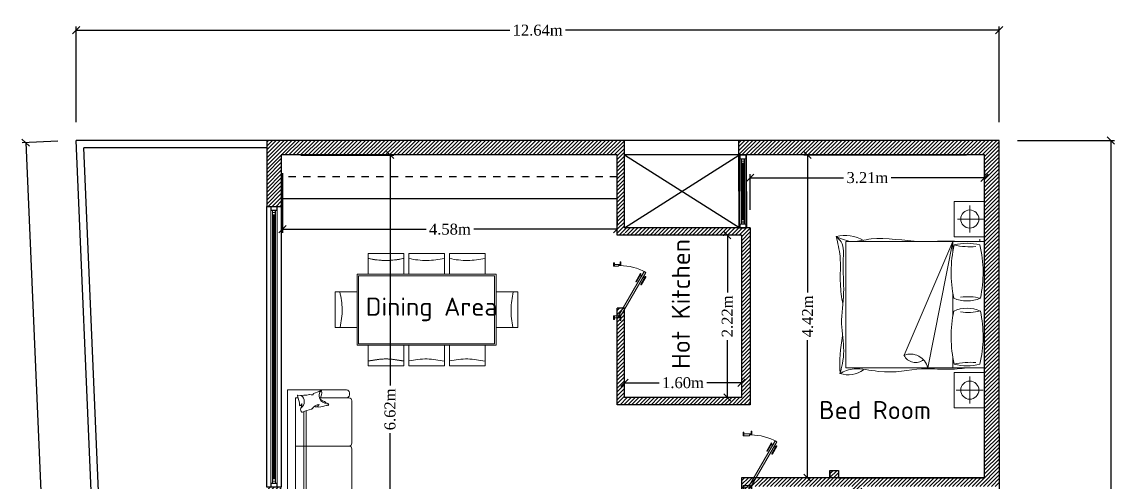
# Model space of a CAD drawing. Header units: millimetres. Extents: x 860 to 1444, y -43 to 267.
# Drawn here: x 1316.19 to 1331.21, y 260.27 to 266.57 of the extents above; entities that cross this region are included whole.
import ezdxf

# ---------------------------------------------------------------- set-up
doc = ezdxf.new("R2010")
doc.units = ezdxf.units.MM
doc.header["$MEASUREMENT"] = 0
doc.linetypes.add('VW-01 Strichlinie kurz', pattern=[0.15748, 0.07874, -0.07874])
for name, color, linetype, lineweight in [('Doors Ari', 251, 'Continuous', 5), ('furniture', 251, 'Continuous', 5), ('Furniture Ari', 252, 'Continuous', 9), ('Furnitures', 251, 'Continuous', 5), ('WALL', 7, 'Continuous', 30), ('Window', 7, 'Continuous', 15)]:
    doc.layers.add(name, color=color, linetype=linetype, lineweight=lineweight)
doc.layers.add('Text1', color=7, linetype='Continuous')
doc.styles.add('Ari', font='isocpeur.ttf', dxfattribs={"height": 0.15})
doc.styles.add('Ari CENTER', font='times.ttf', dxfattribs={"height": 0.15})
doc.dimstyles.new('Ari New', dxfattribs={"dimtxt": 0.15, "dimasz": 0.1, "dimexe": 0.05, "dimexo": 0.25, "dimgap": 0.05, "dimtad": 0, "dimtoh": 1, "dimzin": 0, "dimdsep": 46, "dimtxsty": 'Ari CENTER', "dimblk": 'OBLIQUE', "dimcen": 0.09, "dimclrd": 251, "dimclre": 251, "dimclrt": 12, "dimadec": 0, "dimazin": 0, "dimtfac": 1, "dimtofl": 0, "dimtmove": 0, "dimatfit": 3, "dimldrblk": 'NONE', "dimfxl": 0, "dimtolj": 1, "dimtzin": 0, "dimarcsym": 0})

# ---------------------------------------------------------------- blocks, each defined once
blk = doc.blocks.new('*U363')
at = {"layer": 'Window', "color": 253, "lineweight": 5}
for p, q in [((2038.612, 2452.286), (2038.612, 2448.548)), ((2038.696, 2452.286), (2038.696, 2448.548))]:
    blk.add_line(p, q, dxfattribs=at)
at = {"layer": 'Window', "color": 251, "lineweight": 5}
for p, q in [((2038.639, 2452.219), (2038.666, 2452.225)), ((2038.64, 2448.615), (2038.667, 2448.608))]:
    blk.add_line(p, q, dxfattribs=at)
at = {"layer": 'Window', "linetype": 'Continuous', "lineweight": 5}
for points in [[(2038.696, 2452.286), (2038.696, 2452.339), (2038.612, 2452.339), (2038.612, 2452.286)], [(2038.635, 2452.257), (2038.635, 2452.257), (2038.635, 2452.284), (2038.671, 2452.284), (2038.671, 2452.257)], [(2038.671, 2452.256), (2038.671, 2452.256), (2038.671, 2452.256), (2038.671, 2452.256), (2038.671, 2452.227), (2038.671, 2452.227), (2038.635, 2452.227), (2038.635, 2452.227), (2038.635, 2452.256), (2038.635, 2452.227), (2038.635, 2452.256), (2038.635, 2452.256), (2038.635, 2452.256), (2038.635, 2452.256), (2038.635, 2452.256), (2038.635, 2452.256), (2038.671, 2452.256), (2038.671, 2452.256), (2038.671, 2452.256), (2038.671, 2452.256)], [(2038.666, 2452.219), (2038.639, 2452.219), (2038.639, 2452.225), (2038.666, 2452.225)], [(2038.696, 2448.548), (2038.696, 2448.494), (2038.612, 2448.494), (2038.612, 2448.548)], [(2038.672, 2448.578), (2038.672, 2448.578), (2038.672, 2448.578), (2038.672, 2448.578), (2038.672, 2448.607), (2038.672, 2448.607), (2038.635, 2448.607), (2038.635, 2448.607), (2038.635, 2448.578), (2038.635, 2448.607), (2038.635, 2448.578), (2038.635, 2448.578), (2038.635, 2448.578), (2038.635, 2448.578), (2038.635, 2448.578), (2038.635, 2448.578), (2038.672, 2448.578), (2038.672, 2448.578), (2038.672, 2448.578), (2038.672, 2448.578)], [(2038.635, 2448.576), (2038.635, 2448.576), (2038.635, 2448.55), (2038.672, 2448.55), (2038.672, 2448.576)], [(2038.667, 2448.615), (2038.64, 2448.615), (2038.64, 2448.608), (2038.667, 2448.608)]]:
    blk.add_lwpolyline(points, close=True, dxfattribs=at)
for points in [[(2038.693, 2452.291), (2038.693, 2452.334, 0.414214), (2038.691, 2452.337), (2038.617, 2452.337, 0.414214), (2038.615, 2452.334), (2038.615, 2452.291, 0.414214), (2038.617, 2452.288), (2038.691, 2452.288, 0.414214)], [(2038.693, 2448.543), (2038.693, 2448.5, -0.414214), (2038.69, 2448.497), (2038.617, 2448.497, -0.414214), (2038.615, 2448.5), (2038.615, 2448.543, -0.414214), (2038.617, 2448.545), (2038.69, 2448.545, -0.414214)]]:
    blk.add_lwpolyline(points, format="xyb", close=True, dxfattribs=at)
for points in [[(2038.632, 2452.286), (2038.632, 2452.225), (2038.632, 2452.205), (2038.636, 2452.205), (2038.636, 2452.208), (2038.635, 2452.208), (2038.635, 2452.225), (2038.671, 2452.225), (2038.671, 2452.208), (2038.67, 2452.208), (2038.67, 2452.205), (2038.674, 2452.205), (2038.674, 2452.225), (2038.674, 2452.286), (2038.632, 2452.286), (2038.671, 2452.286)], [(2038.633, 2448.548), (2038.633, 2448.608), (2038.633, 2448.628), (2038.637, 2448.628), (2038.637, 2448.626), (2038.635, 2448.626), (2038.635, 2448.608), (2038.672, 2448.608), (2038.672, 2448.626), (2038.67, 2448.626), (2038.67, 2448.628), (2038.674, 2448.628), (2038.674, 2448.608), (2038.674, 2448.548), (2038.633, 2448.548), (2038.672, 2448.548)]]:
    blk.add_lwpolyline(points, dxfattribs=at)
at = {"layer": 'Window', "color": 253, "lineweight": 5}
for points in [[(2038.633, 2448.628), (2038.632, 2452.205)], [(2038.674, 2452.205), (2038.674, 2448.628)]]:
    blk.add_lwpolyline(points, dxfattribs=at)
at = {"layer": 'Window', "color": 251, "lineweight": 5}
for points in [[(2038.639, 2452.225), (2038.666, 2452.219)], [(2038.64, 2448.608), (2038.667, 2448.615)]]:
    blk.add_lwpolyline(points, dxfattribs=at)
at = {"layer": 'Window', "color": 152, "lineweight": 5, "true_color": 0x2776bb}
for points in [[(2038.639, 2452.219), (2038.64, 2448.615), (2038.648, 2448.615), (2038.647, 2452.219)], [(2038.666, 2452.219), (2038.667, 2448.615), (2038.659, 2448.615), (2038.658, 2452.219)]]:
    blk.add_lwpolyline(points, close=True, dxfattribs=at)
at = {"layer": 'Window', "color": 251, "lineweight": 5}
for points in [[(2038.647, 2452.209), (2038.658, 2452.209), (2038.658, 2452.219), (2038.647, 2452.219)], [(2038.649, 2452.211), (2038.657, 2452.211), (2038.657, 2452.217), (2038.649, 2452.217)], [(2038.648, 2448.615), (2038.659, 2448.615), (2038.659, 2448.624), (2038.648, 2448.624)], [(2038.65, 2448.616), (2038.658, 2448.616), (2038.658, 2448.623), (2038.65, 2448.623)]]:
    blk.add_lwpolyline(points, close=True, dxfattribs=at)
for centre, start, end in [((2038.636, 2452.202), 2.8746, 86.4037), ((2038.67, 2452.202), 93.6399, 177.169), ((2038.636, 2448.632), 273.6399, 357.169), ((2038.671, 2448.632), 182.8746, 266.4037)]:
    blk.add_arc(centre, 0.00358, start, end, dxfattribs=at)
blk = doc.blocks.new('_Oblique')
at = {"color": 0, "linetype": 'ByBlock', "lineweight": -2}
blk.add_line((-0.5, -0.5), (0.5, 0.5), dxfattribs=at)
blk = doc.blocks.new('*D387')
at = {"color": 251, "lineweight": -2, "transparency": 16777216}
for p, q in [((1316.927, 265.202), (1316.927, 266.511)), ((1329.567, 265.202), (1329.567, 266.511)), ((1316.927, 266.461), (1322.875, 266.461)), ((1329.567, 266.461), (1323.619, 266.461))]:
    blk.add_line(p, q, dxfattribs=at)
at = {"layer": 'Defpoints', "color": 0, "lineweight": 35, "transparency": 16777216}
for p in [(1329.567, 266.461), (1316.927, 264.952), (1329.567, 264.952)]:
    blk.add_point(p, dxfattribs=at)
at = {"color": 251, "lineweight": -2, "transparency": 16777216, "xscale": 0.1, "yscale": 0.1, "zscale": 0.1, "rotation": 180}
blk.add_blockref('_Oblique', (1316.927, 266.461), dxfattribs=at)
at = {"color": 251, "lineweight": -2, "transparency": 16777216, "xscale": 0.1, "yscale": 0.1, "zscale": 0.1}
blk.add_blockref('_Oblique', (1329.567, 266.461), dxfattribs=at)
at = {"color": 12, "transparency": 16777216, "insert": (1323.247, 266.461), "char_height": 0.15, "attachment_point": 5, "style": 'Ari CENTER', "bg_fill": 3, "box_fill_scale": 1.25, "bg_fill_color": 256, "bg_fill_true_color": 13158600, "bg_fill_transparency": 0}
blk.add_mtext('\\A1;12.64m', dxfattribs=at)
blk = doc.blocks.new('_None')
blk = doc.blocks.new('*D388')
at = {"color": 251, "lineweight": -2, "transparency": 16777216}
for p, q in [((1316.677, 264.942), (1316.187, 264.921)), ((1316.237, 264.923), (1316.526, 258.184)), ((1316.847, 250.703), (1316.558, 257.441)), ((1317.287, 250.722), (1316.797, 250.701))]:
    blk.add_line(p, q, dxfattribs=at)
at = {"layer": 'Defpoints', "color": 0, "lineweight": 35, "transparency": 16777216}
for p in [(1316.927, 264.952), (1317.537, 250.732), (1316.847, 250.703)]:
    blk.add_point(p, dxfattribs=at)
at = {"color": 251, "lineweight": -2, "transparency": 16777216, "xscale": 0.1, "yscale": 0.1, "zscale": 0.1}
for p, rotation in [((1316.237, 264.923), 92.45632987171221), ((1316.847, 250.703), 272.4563298717122)]:
    blk.add_blockref('_Oblique', p, dxfattribs=dict(at, rotation=rotation))
at = {"color": 12, "transparency": 16777216, "insert": (1316.542, 257.813), "char_height": 0.15, "attachment_point": 5, "rotation": 272.4563, "style": 'Ari CENTER', "bg_fill": 3, "box_fill_scale": 1.25, "bg_fill_color": 256, "bg_fill_true_color": 13158600, "bg_fill_transparency": 0}
blk.add_mtext('\\A1;14.23m', dxfattribs=at)
blk = doc.blocks.new('*D389')
at = {"color": 251, "lineweight": -2, "transparency": 16777216}
for p, q in [((1329.817, 264.952), (1331.147, 264.952)), ((1331.097, 264.952), (1331.097, 258.214)), ((1331.097, 250.732), (1331.097, 257.47)), ((1329.817, 250.732), (1331.147, 250.732))]:
    blk.add_line(p, q, dxfattribs=at)
at = {"layer": 'Defpoints', "color": 0, "lineweight": 35, "transparency": 16777216}
for p in [(1329.567, 264.952), (1329.567, 250.732), (1331.097, 250.732)]:
    blk.add_point(p, dxfattribs=at)
at = {"color": 251, "lineweight": -2, "transparency": 16777216, "xscale": 0.1, "yscale": 0.1, "zscale": 0.1}
for p, rotation in [((1331.097, 264.952), 90), ((1331.097, 250.732), 270)]:
    blk.add_blockref('_Oblique', p, dxfattribs=dict(at, rotation=rotation))
at = {"color": 12, "transparency": 16777216, "insert": (1331.097, 257.842), "char_height": 0.15, "attachment_point": 5, "rotation": 90, "style": 'Ari CENTER', "bg_fill": 3, "box_fill_scale": 1.25, "bg_fill_color": 256, "bg_fill_true_color": 13158600, "bg_fill_transparency": 0}
blk.add_mtext('\\A1;14.22m', dxfattribs=at)
blk = doc.blocks.new('*D420')
at = {"color": 251, "lineweight": -2, "transparency": 16777216}
for p, q in [((1329.117, 264.752), (1326.893, 264.752)), ((1326.943, 264.752), (1326.943, 262.87)), ((1326.943, 260.332), (1326.943, 262.215)), ((1329.117, 260.332), (1326.893, 260.332))]:
    blk.add_line(p, q, dxfattribs=at)
at = {"layer": 'Defpoints', "color": 0, "lineweight": 35, "transparency": 16777216}
for p in [(1329.367, 264.752), (1326.943, 260.332), (1329.367, 260.332)]:
    blk.add_point(p, dxfattribs=at)
at = {"color": 251, "lineweight": -2, "transparency": 16777216, "xscale": 0.1, "yscale": 0.1, "zscale": 0.1}
for p, rotation in [((1326.943, 264.752), 90), ((1326.943, 260.332), 270)]:
    blk.add_blockref('_Oblique', p, dxfattribs=dict(at, rotation=rotation))
at = {"color": 12, "transparency": 16777216, "insert": (1326.943, 262.542), "char_height": 0.15, "attachment_point": 5, "rotation": 90, "style": 'Ari CENTER', "bg_fill": 3, "box_fill_scale": 1.25, "bg_fill_color": 256, "bg_fill_true_color": 13158600, "bg_fill_transparency": 0}
blk.add_mtext('\\A1;4.42m', dxfattribs=at)
blk = doc.blocks.new('*D384')
at = {"color": 251, "lineweight": -2, "transparency": 16777216}
for p, q in [((1319.754, 264.502), (1319.754, 263.685)), ((1324.337, 263.902), (1324.337, 263.785)), ((1319.754, 263.735), (1321.718, 263.735)), ((1324.337, 263.735), (1322.373, 263.735))]:
    blk.add_line(p, q, dxfattribs=at)
at = {"layer": 'Defpoints', "color": 0, "lineweight": 35, "transparency": 16777216}
for p in [(1319.754, 264.752), (1319.754, 263.735), (1324.337, 263.652)]:
    blk.add_point(p, dxfattribs=at)
at = {"color": 251, "lineweight": -2, "transparency": 16777216, "xscale": 0.1, "yscale": 0.1, "zscale": 0.1, "rotation": 180}
blk.add_blockref('_Oblique', (1319.754, 263.735), dxfattribs=at)
at = {"color": 251, "lineweight": -2, "transparency": 16777216, "xscale": 0.1, "yscale": 0.1, "zscale": 0.1}
blk.add_blockref('_Oblique', (1324.337, 263.735), dxfattribs=at)
at = {"color": 12, "transparency": 16777216, "insert": (1322.045, 263.735), "char_height": 0.15, "attachment_point": 5, "style": 'Ari CENTER', "bg_fill": 3, "box_fill_scale": 1.25, "bg_fill_color": 256, "bg_fill_true_color": 13158600, "bg_fill_transparency": 0}
blk.add_mtext('\\A1;4.58m', dxfattribs=at)
blk = doc.blocks.new('*D422')
at = {"color": 251, "lineweight": -2, "transparency": 16777216}
for p, q in [((1325.787, 263.652), (1325.794, 263.652)), ((1325.844, 263.652), (1325.844, 262.869)), ((1325.844, 261.432), (1325.844, 262.215)), ((1325.787, 261.432), (1325.794, 261.432))]:
    blk.add_line(p, q, dxfattribs=at)
at = {"layer": 'Defpoints', "color": 0, "lineweight": 35, "transparency": 16777216}
for p in [(1326.037, 263.652), (1325.844, 261.432), (1326.037, 261.432)]:
    blk.add_point(p, dxfattribs=at)
at = {"color": 251, "lineweight": -2, "transparency": 16777216, "xscale": 0.1, "yscale": 0.1, "zscale": 0.1}
for p, rotation in [((1325.844, 263.652), 90), ((1325.844, 261.432), 270)]:
    blk.add_blockref('_Oblique', p, dxfattribs=dict(at, rotation=rotation))
at = {"color": 12, "transparency": 16777216, "insert": (1325.844, 262.542), "char_height": 0.15, "attachment_point": 5, "rotation": 90, "style": 'Ari CENTER', "bg_fill": 3, "box_fill_scale": 1.25, "bg_fill_color": 256, "bg_fill_true_color": 13158600, "bg_fill_transparency": 0}
blk.add_mtext('\\A1;2.22m', dxfattribs=at)
blk = doc.blocks.new('*U375')
for points in [[(-0.385, 0.2), (0.221, 0.55), (0.234, 0.528), (-0.372, 0.178)], [(-0.435, 0.2), (-0.385, 0.2), (-0.385, 0.21), (-0.435, 0.21)], [(0.365, 0.2), (0.315, 0.2), (0.315, 0.21), (0.365, 0.21)], [(-0.425, 0.09), (-0.375, 0.09), (-0.375, 0.1), (-0.425, 0.1)], [(0.355, 0.09), (0.305, 0.09), (0.305, 0.1), (0.355, 0.1)]]:
    blk.add_lwpolyline(points, close=True)
at = {"color": 8, "lineweight": 9}
for points in [[(0.158, 0.551), (0.054, 0.491, 1), (0.059, 0.482), (0.163, 0.542, 1)], [(0.203, 0.473), (0.099, 0.413, -1), (0.094, 0.421), (0.198, 0.481, -1)]]:
    blk.add_lwpolyline(points, format="xyb", close=True, dxfattribs=at)
for points in [[(0.187, 0.53), (0.135, 0.5), (0.134, 0.502), (0.186, 0.532)], [(0.145, 0.532), (0.154, 0.537), (0.164, 0.52), (0.155, 0.515)], [(0.199, 0.508), (0.147, 0.478), (0.149, 0.476), (0.201, 0.506)], [(0.18, 0.471), (0.189, 0.476), (0.179, 0.494), (0.17, 0.489)]]:
    blk.add_lwpolyline(points, close=True, dxfattribs=at)
for points in [[(-0.4, 0.1), (-0.375, 0.1), (-0.375, 0.175), (-0.385, 0.175), (-0.385, 0.2), (-0.4, 0.2), (-0.4, 0.1)], [(0.33, 0.1), (0.305, 0.1), (0.305, 0.175), (0.315, 0.175), (0.315, 0.2), (0.33, 0.2), (0.33, 0.1)]]:
    blk.add_lwpolyline(points)
blk.add_arc((-0.385, 0.2), 0.7, 0, 30, dxfattribs=at)
blk = doc.blocks.new('*U376')
for points in [[(-0.385, 0.2), (0.221, 0.55), (0.234, 0.528), (-0.372, 0.178)], [(-0.435, 0.2), (-0.385, 0.2), (-0.385, 0.21), (-0.435, 0.21)], [(0.365, 0.2), (0.315, 0.2), (0.315, 0.21), (0.365, 0.21)], [(-0.425, 0.11), (-0.375, 0.11), (-0.375, 0.12), (-0.425, 0.12)], [(0.355, 0.11), (0.305, 0.11), (0.305, 0.12), (0.355, 0.12)]]:
    blk.add_lwpolyline(points, close=True)
at = {"color": 8, "lineweight": 9}
for points in [[(0.158, 0.551), (0.054, 0.491, 1), (0.059, 0.482), (0.163, 0.542, 1)], [(0.203, 0.473), (0.099, 0.413, -1), (0.094, 0.421), (0.198, 0.481, -1)]]:
    blk.add_lwpolyline(points, format="xyb", close=True, dxfattribs=at)
for points in [[(0.187, 0.53), (0.135, 0.5), (0.134, 0.502), (0.186, 0.532)], [(0.145, 0.532), (0.154, 0.537), (0.164, 0.52), (0.155, 0.515)], [(0.199, 0.508), (0.147, 0.478), (0.149, 0.476), (0.201, 0.506)], [(0.18, 0.471), (0.189, 0.476), (0.179, 0.494), (0.17, 0.489)]]:
    blk.add_lwpolyline(points, close=True, dxfattribs=at)
for points in [[(-0.4, 0.12), (-0.375, 0.12), (-0.375, 0.175), (-0.385, 0.175), (-0.385, 0.2), (-0.4, 0.2), (-0.4, 0.12)], [(0.33, 0.12), (0.305, 0.12), (0.305, 0.175), (0.315, 0.175), (0.315, 0.2), (0.33, 0.2), (0.33, 0.12)]]:
    blk.add_lwpolyline(points)
blk.add_arc((-0.385, 0.2), 0.7, 0, 30, dxfattribs=at)
blk = doc.blocks.new('*U368')
at = {"layer": 'Window', "color": 253, "lineweight": 5}
for p, q in [((2038.612, 2449.441), (2038.612, 2448.548)), ((2038.696, 2449.441), (2038.696, 2448.548))]:
    blk.add_line(p, q, dxfattribs=at)
at = {"layer": 'Window', "color": 251, "lineweight": 5}
for p, q in [((2038.639, 2449.374), (2038.666, 2449.381)), ((2038.64, 2448.615), (2038.667, 2448.608))]:
    blk.add_line(p, q, dxfattribs=at)
at = {"layer": 'Window', "linetype": 'Continuous', "lineweight": 5}
for points in [[(2038.696, 2449.441), (2038.696, 2449.494), (2038.612, 2449.494), (2038.612, 2449.441)], [(2038.635, 2449.412), (2038.635, 2449.412), (2038.635, 2449.439), (2038.671, 2449.439), (2038.671, 2449.412)], [(2038.671, 2449.411), (2038.671, 2449.411), (2038.671, 2449.411), (2038.671, 2449.411), (2038.671, 2449.382), (2038.671, 2449.382), (2038.635, 2449.382), (2038.635, 2449.382), (2038.635, 2449.411), (2038.635, 2449.382), (2038.635, 2449.411), (2038.635, 2449.411), (2038.635, 2449.411), (2038.635, 2449.411), (2038.635, 2449.411), (2038.635, 2449.411), (2038.671, 2449.411), (2038.671, 2449.411), (2038.671, 2449.411), (2038.671, 2449.411)], [(2038.666, 2449.374), (2038.639, 2449.374), (2038.639, 2449.381), (2038.666, 2449.381)], [(2038.696, 2448.548), (2038.696, 2448.494), (2038.612, 2448.494), (2038.612, 2448.548)], [(2038.672, 2448.578), (2038.672, 2448.578), (2038.672, 2448.578), (2038.672, 2448.578), (2038.672, 2448.607), (2038.672, 2448.607), (2038.635, 2448.607), (2038.635, 2448.607), (2038.635, 2448.578), (2038.635, 2448.607), (2038.635, 2448.578), (2038.635, 2448.578), (2038.635, 2448.578), (2038.635, 2448.578), (2038.635, 2448.578), (2038.635, 2448.578), (2038.672, 2448.578), (2038.672, 2448.578), (2038.672, 2448.578), (2038.672, 2448.578)], [(2038.635, 2448.576), (2038.635, 2448.576), (2038.635, 2448.55), (2038.672, 2448.55), (2038.672, 2448.576)], [(2038.667, 2448.615), (2038.64, 2448.615), (2038.64, 2448.608), (2038.667, 2448.608)]]:
    blk.add_lwpolyline(points, close=True, dxfattribs=at)
for points in [[(2038.693, 2449.446), (2038.693, 2449.489, 0.414214), (2038.691, 2449.492), (2038.617, 2449.492, 0.414214), (2038.615, 2449.489), (2038.615, 2449.446, 0.414214), (2038.617, 2449.444), (2038.691, 2449.444, 0.414214)], [(2038.693, 2448.543), (2038.693, 2448.5, -0.414214), (2038.69, 2448.497), (2038.617, 2448.497, -0.414214), (2038.615, 2448.5), (2038.615, 2448.543, -0.414214), (2038.617, 2448.545), (2038.69, 2448.545, -0.414214)]]:
    blk.add_lwpolyline(points, format="xyb", close=True, dxfattribs=at)
for points in [[(2038.632, 2449.441), (2038.632, 2449.381), (2038.632, 2449.36), (2038.636, 2449.36), (2038.636, 2449.363), (2038.635, 2449.363), (2038.635, 2449.381), (2038.671, 2449.381), (2038.671, 2449.363), (2038.67, 2449.363), (2038.67, 2449.36), (2038.674, 2449.36), (2038.674, 2449.381), (2038.674, 2449.441), (2038.632, 2449.441), (2038.671, 2449.441)], [(2038.633, 2448.548), (2038.633, 2448.608), (2038.633, 2448.628), (2038.637, 2448.628), (2038.637, 2448.626), (2038.635, 2448.626), (2038.635, 2448.608), (2038.672, 2448.608), (2038.672, 2448.626), (2038.67, 2448.626), (2038.67, 2448.628), (2038.674, 2448.628), (2038.674, 2448.608), (2038.674, 2448.548), (2038.633, 2448.548), (2038.672, 2448.548)]]:
    blk.add_lwpolyline(points, dxfattribs=at)
at = {"layer": 'Window', "color": 253, "lineweight": 5}
for points in [[(2038.633, 2448.628), (2038.632, 2449.36)], [(2038.674, 2449.36), (2038.674, 2448.628)]]:
    blk.add_lwpolyline(points, dxfattribs=at)
at = {"layer": 'Window', "color": 251, "lineweight": 5}
for points in [[(2038.639, 2449.381), (2038.666, 2449.374)], [(2038.64, 2448.608), (2038.667, 2448.615)]]:
    blk.add_lwpolyline(points, dxfattribs=at)
at = {"layer": 'Window', "color": 152, "lineweight": 5, "true_color": 0x2776bb}
for points in [[(2038.639, 2449.374), (2038.64, 2448.615), (2038.648, 2448.615), (2038.647, 2449.374)], [(2038.666, 2449.374), (2038.667, 2448.615), (2038.659, 2448.615), (2038.658, 2449.374)]]:
    blk.add_lwpolyline(points, close=True, dxfattribs=at)
at = {"layer": 'Window', "color": 251, "lineweight": 5}
for points in [[(2038.647, 2449.364), (2038.658, 2449.364), (2038.658, 2449.374), (2038.647, 2449.374)], [(2038.649, 2449.366), (2038.657, 2449.366), (2038.657, 2449.373), (2038.649, 2449.373)], [(2038.648, 2448.615), (2038.659, 2448.615), (2038.659, 2448.624), (2038.648, 2448.624)], [(2038.65, 2448.616), (2038.658, 2448.616), (2038.658, 2448.623), (2038.65, 2448.623)]]:
    blk.add_lwpolyline(points, close=True, dxfattribs=at)
for centre, start, end in [((2038.636, 2449.357), 2.8746, 86.4037), ((2038.67, 2449.357), 93.6399, 177.169), ((2038.636, 2448.632), 273.6399, 357.169), ((2038.671, 2448.632), 182.8746, 266.4037)]:
    blk.add_arc(centre, 0.00358, start, end, dxfattribs=at)
blk = doc.blocks.new('*D399')
at = {"color": 251, "lineweight": -2, "transparency": 16777216}
for p, q in [((1324.437, 261.682), (1324.437, 261.682)), ((1324.437, 261.632), (1324.921, 261.632)), ((1326.037, 261.632), (1325.553, 261.632)), ((1326.037, 261.682), (1326.037, 261.682))]:
    blk.add_line(p, q, dxfattribs=at)
at = {"layer": 'Defpoints', "color": 0, "lineweight": 35, "transparency": 16777216}
for p in [(1326.037, 261.632), (1324.437, 261.432), (1326.037, 261.432)]:
    blk.add_point(p, dxfattribs=at)
at = {"color": 251, "lineweight": -2, "transparency": 16777216, "xscale": 0.1, "yscale": 0.1, "zscale": 0.1, "rotation": 180}
blk.add_blockref('_Oblique', (1324.437, 261.632), dxfattribs=at)
at = {"color": 251, "lineweight": -2, "transparency": 16777216, "xscale": 0.1, "yscale": 0.1, "zscale": 0.1}
blk.add_blockref('_Oblique', (1326.037, 261.632), dxfattribs=at)
at = {"color": 12, "transparency": 16777216, "insert": (1325.237, 261.632), "char_height": 0.15, "attachment_point": 5, "style": 'Ari CENTER', "bg_fill": 3, "box_fill_scale": 1.25, "bg_fill_color": 256, "bg_fill_true_color": 13158600, "bg_fill_transparency": 0}
blk.add_mtext('\\A1;1.60m', dxfattribs=at)
blk = doc.blocks.new('*D383')
at = {"color": 251, "lineweight": -2, "transparency": 16777216}
for p, q in [((1320.004, 264.752), (1321.276, 264.752)), ((1321.226, 264.752), (1321.226, 261.593)), ((1321.226, 258.132), (1321.226, 260.944)), ((1320.037, 258.132), (1321.276, 258.132))]:
    blk.add_line(p, q, dxfattribs=at)
at = {"layer": 'Defpoints', "color": 0, "lineweight": 35, "transparency": 16777216}
for p in [(1319.754, 264.752), (1319.787, 258.132), (1321.226, 258.132)]:
    blk.add_point(p, dxfattribs=at)
at = {"color": 251, "lineweight": -2, "transparency": 16777216, "xscale": 0.1, "yscale": 0.1, "zscale": 0.1}
for p, rotation in [((1321.226, 264.752), 90), ((1321.226, 258.132), 270)]:
    blk.add_blockref('_Oblique', p, dxfattribs=dict(at, rotation=rotation))
at = {"color": 12, "transparency": 16777216, "insert": (1321.226, 261.268), "char_height": 0.15, "attachment_point": 5, "rotation": 90, "style": 'Ari CENTER', "bg_fill": 3, "box_fill_scale": 1.25, "bg_fill_color": 256, "bg_fill_true_color": 13158600, "bg_fill_transparency": 0}
blk.add_mtext('\\A1;6.62m', dxfattribs=at)
blk = doc.blocks.new('A$C4B124CBD')
at = {"layer": 'Furnitures'}
for p, q in [((2.691, 4.573), (4.494, 3.801)), ((4.494, 3.801), (2.494, 4.199)), ((2.419, 3.777), (1.859, 3.777)), ((1.859, 3.297), (1.859, 3.777)), ((2.139, 3.745), (2.139, 3.319)), ((2.419, 3.297), (2.419, 3.777)), ((2.667, 3.801), (2.494, 3.801)), ((3.676, 3.801), (3.311, 3.801)), ((4.494, 3.801), (4.321, 3.801)), ((4.569, 3.297), (4.569, 3.777)), ((4.569, 3.777), (5.129, 3.777)), ((4.849, 3.728), (4.849, 3.301)), ((5.129, 3.297), (5.129, 3.777)), ((1.926, 3.532), (2.352, 3.532)), ((4.636, 3.532), (5.062, 3.532)), ((4.497, 3.375), (4.531, 3.375)), ((1.859, 3.297), (2.419, 3.297)), ((5.129, 3.297), (4.569, 3.297))]:
    blk.add_line(p, q, dxfattribs=at)
blk.add_lwpolyline([(2.494, 5.497), (4.494, 5.497), (4.494, 3.297), (2.494, 3.297)], close=True, dxfattribs=at)
for centre in [(2.139, 3.532), (4.849, 3.532)]:
    blk.add_circle(centre, 0.144, dxfattribs=at)
for centre, radius, start, end in [((2.815, 5.458), 0.433, 162.5021, 214.3647), ((2.53, 3.061), 2.53, 79.3347, 92.9006), ((3.99, 5.506), 0.598, 330.7149, 13.6711), ((2.431, 4.471), 0.279, 283.0139, 21.5712), ((2.783, 4.39), 0.206, 116.7321, 217.9536), ((2.989, 1.914), 1.914, 77.8511, 103.2948), ((3.999, 1.914), 1.914, 76.7052, 102.1489), ((3.34, 3.575), 0.817, 165.6532, 194.3468), ((1.548, 3.528), 1.031, 354.7452, 13.9972), ((4.226, 3.559), 0.856, 172.1177, 193.1751), ((2.907, 3.575), 0.529, 336.502, 23.498), ((4.081, 3.575), 0.529, 156.502, 203.498), ((2.762, 3.559), 0.856, 346.8249, 7.8823), ((5.44, 3.528), 1.031, 166.0028, 185.2548), ((3.648, 3.575), 0.817, 345.6532, 14.3468), ((2.989, 5.235), 1.914, 256.7052, 282.1489), ((3.999, 5.235), 1.914, 257.8511, 283.2948)]:
    blk.add_arc(centre, radius, start, end, dxfattribs=at)
for points, knots in [([(2.402, 5.588), (2.489, 5.559), (2.766, 5.5), (3.208, 5.594), (3.687, 5.503), (4.103, 5.559), (4.448, 5.513), (4.545, 5.619), (4.572, 5.648)], [0, 0, 0, 0, 409.500487, 840.97586, 1330.212617, 1834.943166, 2142.833813, 2255.638891, 2255.638891, 2255.638891, 2255.638891]), ([(2.402, 5.588), (2.436, 5.52), (2.513, 5.366), (2.373, 4.795), (2.508, 4.366), (2.455, 3.92), (2.479, 3.681), (2.494, 3.577)], [0, 0, 0, 0, 219.828951, 495.966773, 1109.593924, 1515.074889, 1830.032434, 1830.032434, 1830.032434, 1830.032434]), ([(3.502, 5.544), (3.608, 5.561), (3.859, 5.599), (4.222, 5.563), (4.468, 5.623), (4.572, 5.648)], [0, 0, 0, 0, 322.233392, 759.300261, 1077.597066, 1077.597066, 1077.597066, 1077.597066]), ([(4.572, 5.648), (4.532, 5.559), (4.46, 5.383), (4.59, 4.996), (4.463, 4.366), (4.508, 3.972), (4.498, 3.785), (4.494, 3.732)], [0, 0, 0, 0, 276.901995, 553.039817, 1166.666969, 1572.147934, 1730.991772, 1730.991772, 1730.991772, 1730.991772])]:
    blk.add_open_spline(points, degree=3, knots=knots, dxfattribs=at)
blk = doc.blocks.new('*D401')
at = {"color": 251, "lineweight": -2, "transparency": 16777216}
for p, q in [((1326.157, 264.002), (1326.157, 264.491)), ((1326.157, 264.441), (1327.437, 264.441)), ((1329.367, 264.441), (1328.087, 264.441)), ((1329.367, 264.516), (1329.367, 264.491))]:
    blk.add_line(p, q, dxfattribs=at)
at = {"layer": 'Defpoints', "color": 0, "lineweight": 35, "transparency": 16777216}
for p in [(1329.367, 264.441), (1329.367, 264.266), (1326.157, 263.752)]:
    blk.add_point(p, dxfattribs=at)
at = {"color": 251, "lineweight": -2, "transparency": 16777216, "xscale": 0.1, "yscale": 0.1, "zscale": 0.1, "rotation": 180}
blk.add_blockref('_Oblique', (1326.157, 264.441), dxfattribs=at)
at = {"color": 251, "lineweight": -2, "transparency": 16777216, "xscale": 0.1, "yscale": 0.1, "zscale": 0.1}
blk.add_blockref('_Oblique', (1329.367, 264.441), dxfattribs=at)
at = {"color": 12, "transparency": 16777216, "insert": (1327.762, 264.441), "char_height": 0.15, "attachment_point": 5, "style": 'Ari CENTER', "bg_fill": 3, "box_fill_scale": 1.25, "bg_fill_color": 256, "bg_fill_true_color": 13158600, "bg_fill_transparency": 0}
blk.add_mtext('\\A1;3.21m', dxfattribs=at)
blk = doc.blocks.new('FHJ')
at = {"layer": 'Furnitures'}
for p, q in [((65.237, -5.262), (67.437, -5.262)), ((65.237, -6.069), (65.237, -5.262)), ((65.347, -5.372), (67.327, -5.372)), ((65.347, -6.102), (65.347, -5.372)), ((66.007, -5.372), (66.007, -6.102)), ((66.667, -5.372), (66.667, -6.102)), ((67.327, -5.372), (67.327, -5.407)), ((67.437, -6.069), (67.437, -5.262)), ((65.347, -5.482), (67.139, -5.482)), ((65.347, -5.515), (67.151, -5.515)), ((67.327, -5.696), (67.327, -6.102)), ((65.307, -6.109), (65.277, -6.109)), ((65.387, -6.142), (65.967, -6.142)), ((66.047, -6.142), (66.627, -6.142)), ((67.287, -6.142), (66.707, -6.142)), ((67.367, -6.109), (67.397, -6.109))]:
    blk.add_line(p, q, dxfattribs=at)
for centre, radius, start, end in [((67.196, -5.008), 0.42, 273.9947, 292.2174), ((67.357, -5.403), 0.0063, 353.9832, 112.2174), ((67.888, -5.458), 0.527, 173.9832, 191.5286), ((67.144, -5.46), 0.0126, 117.1304, 200.9482), ((65.909, -5.933), 1.31, 15.1521, 20.9482), ((67.183, -5.537), 0.099, 92.7962, 117.1304), ((67.245, -5.325), 0.131, 239.5087, 271.0429), ((67.275, -5.385), 0.105, 214.0212, 325.1506), ((67.226, -5.433), 0.0063, 93.9947, 209.557), ((67.257, -5.416), 0.0416, 209.557, 257.0475), ((67.186, -5.587), 0.0126, 195.1521, 232.4345), ((67.078, -5.727), 0.163, 10.921, 52.4345), ((67.213, -5.688), 0.0126, 41.4659, 190.4525), ((67.673, -5.64), 0.476, 186.1256, 199.3393), ((67.454, -5.677), 0.252, 168.5381, 180.9308), ((67.327, -5.587), 0.141, 221.4659, 230.8131), ((67.357, -5.796), 0.104, 45.6927, 183.5175), ((67.314, -5.713), 0.0063, 60.4242, 147.1103), ((67.4, -5.561), 0.168, 240.4242, 278.3824), ((67.62, -5.605), 0.252, 170.6752, 180.5669), ((67.374, -5.607), 0.0063, 180.5669, 291.9475), ((67.379, -5.619), 0.0063, 17.478, 111.9475), ((67.888, -5.458), 0.527, 197.478, 209.4698), ((67.211, -5.809), 0.0177, 307.9046, 42.5862), ((67.229, -5.8), 0.0244, 253.8009, 355.0524), ((68.351, -6.383), 1.241, 147.1103, 151.1368), ((67.424, -5.721), 0.0063, 278.3824, 29.4698), ((65.277, -6.069), 0.04, 180, 270), ((65.307, -6.069), 0.04, 270, 0), ((65.387, -6.102), 0.04, 180, 270), ((65.967, -6.102), 0.04, 270, 0), ((66.047, -6.102), 0.04, 180, 270), ((66.627, -6.102), 0.04, 270, 0), ((66.707, -6.102), 0.04, 180, 270), ((67.287, -6.102), 0.04, 270, 0), ((67.367, -6.069), 0.04, 180, 270), ((67.367, -6.069), 0.04, 180, 270), ((67.397, -6.069), 0.04, 270, 0)]:
    blk.add_arc(centre, radius, start, end, dxfattribs=at)

msp = doc.modelspace()

# ---------------------------------------------------------------- hatches: boundary and pattern name
at = {"layer": 'furniture'}
h = msp.add_hatch(dxfattribs=at)
h.set_pattern_fill('ANSI31', color=0, scale=0.3)
h.set_pattern_definition([(45, (1063.762295, 415.22589), (-0.0265165043, 0.0265165043), [])])
h.paths.add_polyline_path([(1323.73699, 258.13226), (1323.71199, 258.13226), (1321.13699, 258.13226), (1320.13699, 258.13226), (1319.74699, 258.13226), (1319.74699, 258.09726), (1319.73699, 258.09726), (1319.73699, 258.13226), (1319.53699, 258.13226), (1319.53699, 257.84261), (1319.73699, 257.84261), (1319.73699, 257.87761), (1319.73699, 257.93226), (1321.13699, 257.93226), (1323.73699, 257.93226)])
h.paths.add_polyline_path([(1320.73699, 252.93226), (1319.73699, 252.93226), (1319.53699, 252.93226), (1319.53699, 252.73226), (1320.73699, 252.73226)])
h.paths.add_polyline_path([(1325.65199, 252.93226), (1324.93699, 252.93226), (1324.93699, 256.93226), (1325.03699, 256.93226), (1325.03699, 257.13226), (1325.01199, 257.13226), (1324.93699, 257.13226), (1324.93699, 258.13226), (1324.73699, 258.13226), (1324.73699, 257.92226), (1324.77199, 257.92226), (1324.77199, 257.91226), (1324.73699, 257.91226), (1324.73699, 252.93226), (1323.73699, 252.93226), (1323.73699, 252.73226), (1325.65199, 252.73226)])
h.paths.add_polyline_path([(1319.73699, 259.73226), (1319.73699, 260.20226), (1319.53699, 260.20226), (1319.53699, 259.13226), (1319.73699, 259.13226)])
h.paths.add_polyline_path([(1324.43699, 264.95226), (1319.53699, 264.95226), (1319.53699, 264.04712), (1319.73699, 264.04712), (1319.73699, 264.75226), (1324.33699, 264.75226), (1324.33699, 263.65226), (1324.43699, 263.65226), (1324.43699, 263.68726), (1324.44699, 263.68726), (1324.44699, 263.65226), (1326.03699, 263.65226), (1326.03699, 261.43226), (1324.43699, 261.43226), (1324.43699, 262.65226), (1324.33699, 262.65226), (1324.33699, 261.33226), (1326.01137, 261.33226), (1326.01137, 261.35726), (1326.02137, 261.35726), (1326.02137, 261.33226), (1326.03699, 261.33226), (1326.15699, 261.33226), (1326.15699, 263.75226), (1324.43699, 263.75226)])
h.paths.add_polyline_path([(1329.56699, 264.95226), (1325.99945, 264.95226), (1325.99945, 264.75226), (1326.10284, 264.75226), (1326.15699, 264.75226), (1329.36699, 264.75226), (1329.36699, 260.33226), (1327.56699, 260.33226), (1327.36699, 260.33226), (1327.36699, 260.43226), (1327.24699, 260.43226), (1327.24699, 260.33226), (1326.03699, 260.33226), (1326.03699, 258.63226), (1326.15699, 258.63226), (1326.15699, 258.68226), (1326.25699, 258.68226), (1326.25699, 258.80226), (1326.15699, 258.80226), (1326.15699, 260.21226), (1327.56699, 260.21226), (1327.56699, 258.80226), (1327.05699, 258.80226), (1327.05699, 258.68226), (1327.15699, 258.68226), (1327.15699, 258.58226), (1327.27699, 258.58226), (1327.27699, 258.68226), (1329.36699, 258.68226), (1329.36699, 257.13226), (1327.27699, 257.13226), (1327.27699, 257.78226), (1327.15699, 257.78226), (1327.15699, 257.13226), (1326.15699, 257.13226), (1326.15699, 257.83226), (1326.03699, 257.83226), (1326.03699, 256.93226), (1329.36699, 256.93226), (1329.36699, 252.93226), (1328.65199, 252.93226), (1328.65199, 252.73226), (1329.56699, 252.73226), (1329.56699, 258.80226), (1327.68699, 258.80226), (1327.68699, 260.21226), (1329.56699, 260.21226), (1329.56699, 260.93226)])
edge = h.paths.add_edge_path(flags=16)
edge.add_line((1327.03081, 260.21235), (1326.86199, 260.21245))
edge.add_spline(control_points=[(1326.86199, 260.21245), (1326.78723, 260.21249)], knot_values=[0.55717087, 0.55717087, 1, 1], degree=1, periodic=0)
edge.add_line((1326.78723, 260.21249), (1326.69317, 260.21254))
edge.add_line((1326.69317, 260.21254), (1326.68524, 260.21255))
edge.add_spline(control_points=[(1326.68528, 260.21255), (1326.68516, 260.21255)], knot_values=[0, 0, 0.01534968, 0.01534968], degree=1, periodic=0)
edge.add_spline(control_points=[(1326.69001, 260.21255), (1326.69214, 260.21254)], knot_values=[0.13017296, 0.13017296, 0.39920059, 0.39920059], degree=1, periodic=0)
edge.add_line((1326.69214, 260.21254), (1326.86199, 260.21245))
edge.add_spline(control_points=[(1326.86199, 260.21245), (1326.93675, 260.21241)], knot_values=[0.55717087, 0.55717087, 1, 1], degree=1, periodic=0)
edge.add_spline(control_points=[(1326.93675, 260.21241), (1326.96175, 260.21239)], knot_values=[0.40908172, 0.40908172, 0.55717087, 0.55717087], degree=1, periodic=0)
edge.add_spline(control_points=[(1326.96175, 260.21239), (1327.03081, 260.21236)], knot_values=[0, 0, 0.40908172, 0.40908172], degree=1, periodic=0)
edge.add_spline(control_points=[(1327.03811, 260.21236), (1327.03756, 260.21236)], knot_values=[0.85177461, 0.85177461, 0.92226104, 0.92226104], degree=1, periodic=0)
edge.add_spline(control_points=[(1327.0377, 260.21235), (1327.03869, 260.21235)], knot_values=[0.01534968, 0.01534968, 0.13964387, 0.13964387], degree=1, periodic=0)
edge.add_line((1327.03869, 260.21235), (1327.03874, 260.21235))
edge.add_line((1327.03874, 260.21235), (1327.03081, 260.21235))

# ---------------------------------------------------------------- linework, layer by layer
at = {"color": 0}
for p, q in [((1319.53699, 264.95226), (1316.92699, 264.95226)), ((1317.53699, 250.73226), (1316.92699, 264.95226)), ((1319.53699, 264.85226), (1317.03137, 264.85226)), ((1317.6369, 250.73654), (1317.03137, 264.85226)), ((1324.33699, 263.65226), (1324.33699, 264.75226)), ((1326.03699, 263.65226), (1324.33699, 263.65226)), ((1326.15699, 263.75226), (1324.43699, 263.75226)), ((1324.33699, 261.33226), (1324.33699, 262.65226)), ((1324.43699, 262.65226), (1324.33699, 262.65226)), ((1324.43699, 261.43226), (1324.43699, 262.65226)), ((1326.03699, 261.43226), (1324.43699, 261.43226)), ((1326.03699, 261.33226), (1324.33699, 261.33226)), ((1329.56699, 260.93226), (1329.56699, 259.52226))]:
    msp.add_line(p, q, dxfattribs=at)
msp.add_lwpolyline([(1319.53699, 264.04712), (1319.73699, 264.04712), (1319.73699, 260.20226), (1319.53699, 260.20226)], close=True, dxfattribs=at)
at = {"layer": 'Furniture Ari', "color": 0, "linetype": 'Continuous'}
for p, q in [((1320.92551, 263.40135), (1320.92551, 263.11833)), ((1320.92551, 263.40135), (1321.41231, 263.40135)), ((1321.41231, 263.40135), (1320.92551, 263.40135)), ((1320.92551, 263.40135), (1320.92551, 263.11833)), ((1321.41231, 263.40135), (1321.41231, 263.11833)), ((1321.41231, 263.40135), (1321.41231, 263.11833)), ((1321.48254, 263.40135), (1321.48254, 263.11833)), ((1321.48254, 263.40135), (1321.96934, 263.40135)), ((1321.96934, 263.40135), (1321.96934, 263.11833)), ((1322.03958, 263.40135), (1322.52638, 263.40135)), ((1322.03958, 263.40135), (1322.03958, 263.11833)), ((1322.52638, 263.40135), (1322.52638, 263.11833)), ((1320.47503, 262.38927), (1320.47503, 262.87607)), ((1320.47503, 262.38927), (1320.47503, 262.87607)), ((1320.47503, 262.87607), (1320.77499, 262.87607)), ((1320.47503, 262.87607), (1320.77499, 262.87607)), ((1322.97686, 262.87607), (1322.6769, 262.87607)), ((1322.97686, 262.87607), (1322.6769, 262.87607)), ((1322.97686, 262.38927), (1322.97686, 262.87607)), ((1322.97686, 262.38927), (1322.97686, 262.87607)), ((1320.47503, 262.38927), (1320.77499, 262.38927)), ((1320.47503, 262.38927), (1320.77499, 262.38927)), ((1322.97686, 262.38927), (1322.6769, 262.38927)), ((1322.97686, 262.38927), (1322.6769, 262.38927)), ((1320.92551, 261.86398), (1320.92551, 262.147)), ((1320.92551, 261.86398), (1320.92551, 262.147)), ((1321.41231, 261.86398), (1321.41231, 262.147)), ((1321.41231, 261.86398), (1321.41231, 262.147)), ((1321.48254, 261.86398), (1321.48254, 262.147)), ((1321.96934, 261.86398), (1321.96934, 262.147)), ((1322.03958, 261.86398), (1322.03958, 262.147)), ((1322.52638, 261.86398), (1322.52638, 262.147)), ((1320.92551, 261.86398), (1321.41231, 261.86398)), ((1321.41231, 261.86398), (1320.92551, 261.86398)), ((1321.48254, 261.86398), (1321.96934, 261.86398)), ((1322.03958, 261.86398), (1322.52638, 261.86398))]:
    msp.add_line(p, q, dxfattribs=at)
for points in [[(1320.77499, 262.147), (1320.77499, 263.11833), (1322.6769, 263.11833), (1322.6769, 262.147)], [(1320.79537, 262.16738), (1320.79537, 263.09796), (1322.65652, 263.09796), (1322.65652, 262.16738)]]:
    msp.add_lwpolyline(points, close=True, dxfattribs=at)
msp.add_lwpolyline([(1322.65652, 262.16738), (1320.79537, 262.16738)], dxfattribs=at)
for points in [[(1320.92551, 263.33278), (1321.00874, 263.31899), (1321.17137, 263.29203), (1321.33327, 263.32263), (1321.41231, 263.33757)], [(1321.41231, 263.33278), (1321.32908, 263.31899), (1321.16645, 263.29203), (1321.00455, 263.32263), (1320.92551, 263.33757)], [(1321.48254, 263.33278), (1321.56577, 263.31899), (1321.7284, 263.29203), (1321.8903, 263.32263), (1321.96934, 263.33757)], [(1322.03958, 263.33278), (1322.12281, 263.31899), (1322.28543, 263.29203), (1322.44733, 263.32263), (1322.52638, 263.33757)], [(1320.5436, 262.38927), (1320.55739, 262.4725), (1320.58435, 262.63512), (1320.55375, 262.79702), (1320.53882, 262.87607)], [(1320.5436, 262.38927), (1320.55739, 262.4725), (1320.58435, 262.63512), (1320.55375, 262.79702), (1320.53882, 262.87607)], [(1322.90829, 262.38927), (1322.89449, 262.4725), (1322.86754, 262.63512), (1322.89813, 262.79702), (1322.91307, 262.87607)], [(1322.90829, 262.38927), (1322.89449, 262.4725), (1322.86754, 262.63512), (1322.89813, 262.79702), (1322.91307, 262.87607)], [(1320.92551, 261.93255), (1321.00874, 261.94635), (1321.17137, 261.9733), (1321.33327, 261.94271), (1321.41231, 261.92777)], [(1321.41231, 261.93255), (1321.32908, 261.94635), (1321.16645, 261.9733), (1321.00455, 261.94271), (1320.92551, 261.92777)], [(1321.48254, 261.93255), (1321.56577, 261.94635), (1321.7284, 261.9733), (1321.8903, 261.94271), (1321.96934, 261.92777)], [(1322.03958, 261.93255), (1322.12281, 261.94635), (1322.28543, 261.9733), (1322.44733, 261.94271), (1322.52638, 261.92777)]]:
    msp.add_open_spline(points, degree=3, knots=[0, 0, 0, 0, 26.59332977, 51.96165605, 51.96165605, 51.96165605, 51.96165605], dxfattribs=at)
at = {"layer": 'WALL', "color": 0}
for p, q in [((1329.36699, 264.75226), (1326.15699, 264.75226)), ((1326.03699, 263.65226), (1326.03699, 261.43226)), ((1326.15699, 263.75226), (1326.15699, 261.33226)), ((1326.15699, 261.33226), (1326.03699, 261.33226)), ((1327.24699, 260.43226), (1327.24699, 260.33226)), ((1327.24699, 260.33226), (1327.24699, 260.43226)), ((1327.24699, 260.43226), (1327.36699, 260.43226)), ((1327.36699, 260.43226), (1327.36699, 260.33226)), ((1327.36699, 260.33226), (1329.36699, 260.33226)), ((1329.36699, 260.33226), (1327.56699, 260.33226)), ((1329.36699, 260.33226), (1328.06699, 260.33226)), ((1329.36699, 260.33226), (1328.36699, 260.33226))]:
    msp.add_line(p, q, dxfattribs=at)
for points in [[(1329.56699, 260.93226), (1329.56699, 264.95226), (1319.53699, 264.95226), (1319.53699, 264.04712)], [(1324.33699, 264.75226), (1319.73699, 264.75226), (1319.73699, 264.20226)], [(1326.15699, 264.75226), (1324.43699, 264.75226)], [(1329.36699, 260.33226), (1329.36699, 264.75226), (1326.15699, 264.75226)], [(1327.24699, 260.33226), (1326.03699, 260.33226), (1326.03699, 258.63226)]]:
    msp.add_lwpolyline(points, dxfattribs=at)

# ---------------------------------------------------------------- block references
at = {"color": 0}
msp.add_blockref('*U363', (-719.01697, -2188.2922), dxfattribs=at)
at = {"layer": 'Doors Ari', "color": 0, "xscale": -1, "rotation": 270}
for name, p in [('*U376', (1324.17699, 262.92226)), ('*U375', (1325.97137, 260.60226))]:
    msp.add_blockref(name, p, dxfattribs=at)

# ---------------------------------------------------------------- texts
at = {"layer": 'Text1', "insert": (1325.08366, 261.82151), "char_height": 0.2483601, "attachment_point": 1, "rotation": 90, "style": 'Ari'}
msp.add_mtext_dynamic_manual_height_columns('Hot Kitchen', width=2.566727, gutter_width=0.75, heights=[0], dxfattribs=at)
at = {"layer": 'Text1', "color": 0, "insert": (1320.89292, 262.79944), "char_height": 0.2483601, "attachment_point": 1, "style": 'Ari'}
msp.add_mtext_dynamic_manual_height_columns('Dining Area', width=2.566727, gutter_width=0.75, heights=[0], dxfattribs=at)

# ---------------------------------------------------------------- next in the draw order: dimensions: what is measured, and where the dimension line sits
at = {"color": 0}
dim = msp.add_linear_dim(base=(1329.56699, 266.46056), p1=(1316.92699, 264.95226), p2=(1329.56699, 264.95226), dimstyle='Ari New', override={"dimpost": 'm'}, dxfattribs=at)
dim.commit()
dim.dimension.update_dxf_attribs({"geometry": '*D387', "text_midpoint": (1323.24699, 266.46056)})
dim = msp.add_linear_dim(base=(1326.94301, 260.33226), p1=(1329.36699, 264.75226), p2=(1329.36699, 260.33226), angle=90, dimstyle='Ari New', override={"dimpost": 'm'}, dxfattribs=at)
dim.commit()
dim.dimension.update_dxf_attribs({"geometry": '*D420', "text_midpoint": (1326.94301, 262.54226), "dimtype": 160})
dim = msp.add_linear_dim(base=(1325.84399, 261.43226), p1=(1326.03699, 263.65226), p2=(1326.03699, 261.43226), angle=90, dimstyle='Ari New', override={"dimpost": 'm'}, dxfattribs=at)
dim.commit()
dim.dimension.update_dxf_attribs({"geometry": '*D422', "text_midpoint": (1325.84399, 262.54226)})

# ---------------------------------------------------------------- next in the draw order: linework, layer by layer
for p, q in [((1324.43699, 263.75226), (1324.43699, 264.95226)), ((1325.99945, 264.75226), (1325.99945, 264.95226))]:
    msp.add_line(p, q, dxfattribs=at)
msp.add_lwpolyline([(1325.99945, 264.75226), (1326.10284, 264.75226), (1326.10776, 263.75226), (1326.00437, 263.75226)], close=True, dxfattribs=at)

# ---------------------------------------------------------------- next in the draw order: block references
msp.add_blockref('*U368', (-712.59687, -2184.7422), dxfattribs=at)
at = {"layer": 'Furnitures', "color": 0, "xscale": 0.86436, "yscale": 0.86436, "zscale": 0.86436, "rotation": 90.00000000000001}
msp.add_blockref('A$C4B124CBD', (1332.21651, 259.68307), dxfattribs=at)

# ---------------------------------------------------------------- next in the draw order: texts
at = {"layer": 'Text1', "color": 0, "insert": (1326.94301, 261.38234), "char_height": 0.24836, "attachment_point": 1, "style": 'Ari'}
msp.add_mtext_dynamic_manual_height_columns(' Bed Room', width=3.3367626, gutter_width=0.75, heights=[0], dxfattribs=at)

# ---------------------------------------------------------------- next in the draw order: dimensions: what is measured, and where the dimension line sits
at = {"color": 0}
for p1, p2, distance, picture, middle in [((1329.56699, 264.95226), (1329.56699, 250.73226), 1.52982, '*D389', (1331.09681, 257.84226)), ((1316.92699, 264.95226), (1317.53699, 250.73226), -0.6902, '*D388', (1316.54242, 257.81268))]:
    dim = msp.add_aligned_dim(p1=p1, p2=p2, distance=distance, dimstyle='Ari New', override={"dimpost": 'm'}, dxfattribs=at)
    dim.commit()
    dim.dimension.update_dxf_attribs({"geometry": picture, "text_midpoint": middle})
dim = msp.add_linear_dim(base=(1326.03699, 261.63209), p1=(1324.43699, 261.43226), p2=(1326.03699, 261.43226), dimstyle='Ari New', override={"dimpost": 'm'}, dxfattribs=at)
dim.commit()
dim.dimension.update_dxf_attribs({"geometry": '*D399', "text_midpoint": (1325.23699, 261.63209)})

# ---------------------------------------------------------------- next in the draw order: dimensions: what is measured, and where the dimension line sits
dim = msp.add_linear_dim(base=(1319.75393, 263.73537), p1=(1324.33699, 263.65226), p2=(1319.75393, 264.75226), dimstyle='Ari New', override={"dimpost": 'm'}, dxfattribs=at)
dim.commit()
dim.dimension.update_dxf_attribs({"geometry": '*D384', "text_midpoint": (1322.04546, 263.73537), "dimtype": 160})
dim = msp.add_linear_dim(base=(1329.36699, 264.44068), p1=(1326.15699, 263.75226), p2=(1329.36699, 264.26558), dimstyle='Ari New', override={"dimpost": 'm'})
dim.commit()
dim.dimension.update_dxf_attribs({"geometry": '*D401', "text_midpoint": (1327.76199, 264.44068)})

# ---------------------------------------------------------------- next in the draw order: linework, layer by layer
for p, q in [((1319.73699, 264.75226), (1319.73699, 260.75226)), ((1324.43699, 264.75226), (1326.01504, 263.75227)), ((1324.43699, 263.75226), (1325.99945, 264.75207)), ((1324.33699, 264.15226), (1319.73699, 264.15226))]:
    msp.add_line(p, q, dxfattribs=at)
at = {"color": 0, "linetype": 'VW-01 Strichlinie kurz'}
msp.add_line((1324.33699, 264.45226), (1319.73699, 264.45226), dxfattribs=at)

# ---------------------------------------------------------------- next in the draw order: dimensions: what is measured, and where the dimension line sits
dim = msp.add_linear_dim(base=(1321.22582, 258.13226), p1=(1319.75393, 264.75226), p2=(1319.78716, 258.13226), angle=90, dimstyle='Ari New', override={"dimpost": 'm'})
dim.commit()
dim.dimension.update_dxf_attribs({"geometry": '*D383', "text_midpoint": (1321.22582, 261.26828), "dimtype": 160})

# ---------------------------------------------------------------- next in the draw order: block references
at = {"color": 0, "rotation": 90}
msp.add_blockref('FHJ', (1314.56109, 194.09871), dxfattribs=at)

doc.saveas('drawing.dxf')
